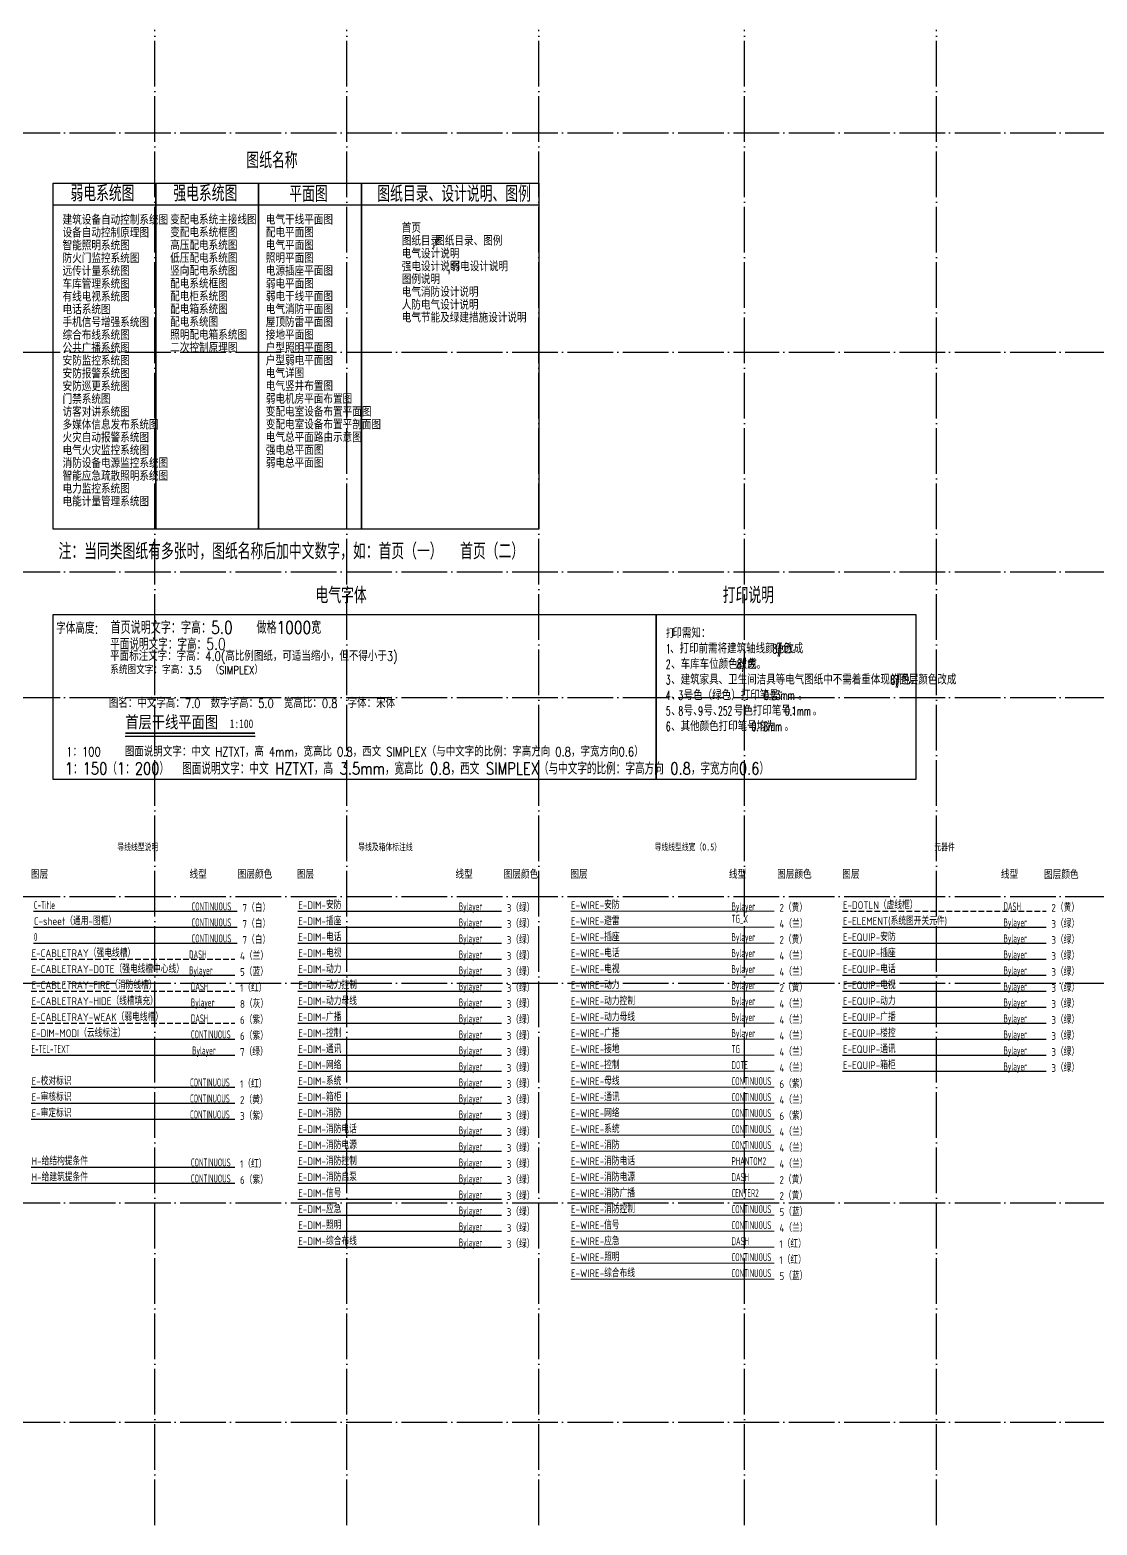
# Model space of a CAD drawing. Extents: x -2209072 to 495824, y -92434 to 572724.
# Drawn here: x -287159 to -240470, y -4500 to 60900 of the extents above; entities that cross this region are included whole.
import ezdxf

# ---------------------------------------------------------------- set-up
doc = ezdxf.new("R2010")
doc.units = 0
doc.header["$LTSCALE"] = 1000
doc.header["$MEASUREMENT"] = 0
for name, pattern in [('CENTER2', [1.125, 0.75, -0.125, 0.125, -0.125]), ('DASH', [0.35, 0.25, -0.1]), ('DOTE', [2.42, 2, -0.2, 0.02, -0.2]), ('PHANTOM2', [1.25, 0.625, -0.125, 0.125, -0.125, 0.125, -0.125]), ('X-104 6#7#平面$0$DOTE', [2.42, 2, -0.2, 0.02, -0.2])]:
    doc.linetypes.add(name, pattern=pattern)
doc.layers.get('0').update_dxf_attribs({"linetype": 'CONTINUOUS'})
for name, color, linetype in [('C-sheet(通用-图框)', 7, 'CONTINUOUS'), ('C-Title', 7, 'CONTINUOUS'), ('CABLETRAY', 4, 'DASH'), ('CABLETRAY_DOTE', 5, 'CONTINUOUS'), ('CABLETRAY_FIRE', 1, 'DASH'), ('CABLETRAY_HIDE', 9, 'CONTINUOUS'), ('CABLETRAY_WEAK', 6, 'DASH'), ('DIM-信号', 3, 'CONTINUOUS'), ('DIM-动力', 3, 'CONTINUOUS'), ('DIM-动力母线', 3, 'CONTINUOUS'), ('DIM-安防', 3, 'CONTINUOUS'), ('DIM-广播', 3, 'CONTINUOUS'), ('DIM-应急', 3, 'CONTINUOUS'), ('DIM-控制', 3, 'CONTINUOUS'), ('DIM-插座', 3, 'CONTINUOUS'), ('DIM-消防', 3, 'CONTINUOUS'), ('DIM-消防启泵', 3, 'CONTINUOUS'), ('DIM-消防控制', 3, 'CONTINUOUS'), ('DIM-消防电源', 3, 'CONTINUOUS'), ('DIM-消防电话', 3, 'CONTINUOUS'), ('DIM-照明', 3, 'CONTINUOUS'), ('DIM-电视', 3, 'CONTINUOUS'), ('DIM-电话', 3, 'CONTINUOUS'), ('DIM-箱柜', 3, 'CONTINUOUS'), ('DIM-系统', 3, 'CONTINUOUS'), ('DIM-综合布线', 3, 'CONTINUOUS'), ('DIM-网络', 3, 'CONTINUOUS'), ('DIM-通讯', 3, 'CONTINUOUS'), ('DOTLN', 2, 'DASH'), ('ELEMENT', 3, 'CONTINUOUS'), ('EQUIP-动力', 3, 'CONTINUOUS'), ('EQUIP-广播', 3, 'CONTINUOUS'), ('EQUIP-插座', 3, 'CONTINUOUS'), ('EQUIP-楼控', 3, 'CONTINUOUS'), ('EQUIP-照明', 3, 'CONTINUOUS'), ('EQUIP-电视', 3, 'CONTINUOUS'), ('EQUIP-电话', 3, 'CONTINUOUS'), ('EQUIP-箱柜', 3, 'CONTINUOUS'), ('EQUIP-通讯', 3, 'CONTINUOUS'), ('TEL_SYMB', 3, 'CONTINUOUS'), ('TEL_TEXT', 3, 'CONTINUOUS'), ('WIRE-信号', 4, 'CONTINUOUS'), ('WIRE-动力', 2, 'CONTINUOUS'), ('WIRE-动力控制', 4, 'CONTINUOUS'), ('WIRE-动力母线', 4, 'CONTINUOUS'), ('WIRE-安防', 2, 'CONTINUOUS'), ('WIRE-广播', 6, 'CONTINUOUS'), ('WIRE-应急', 2, 'DASH'), ('WIRE-接地', 4, 'CONTINUOUS'), ('WIRE-控制', 4, 'DOTE'), ('WIRE-插座', 2, 'CONTINUOUS'), ('WIRE-母线', 6, 'CONTINUOUS'), ('WIRE-消防', 4, 'CONTINUOUS'), ('WIRE-消防广播', 2, 'CENTER2'), ('WIRE-消防控制', 5, 'CONTINUOUS'), ('WIRE-消防电源', 2, 'DASH'), ('WIRE-消防电话', 4, 'PHANTOM2'), ('WIRE-照明', 1, 'CONTINUOUS'), ('WIRE-电视', 5, 'TG_TV'), ('WIRE-电话', 4, 'CONTINUOUS'), ('WIRE-系统', 4, 'CONTINUOUS'), ('WIRE-综合布线', 5, 'CONTINUOUS'), ('WIRE-网络', 6, 'CONTINUOUS'), ('WIRE-通讯', 4, 'CONTINUOUS'), ('WIRE-避雷', 4, 'CONTINUOUS'), ('X-104 6#7#平面$0$01-标注_轴线坐标', 132, 'CONTINUOUS'), ('X-104 6#7#平面$0$A_AXIS-轴线', 36, 'X-104 6#7#平面$0$DOTE')]:
    doc.layers.add(name, color=color, linetype=linetype)
for name, color, linetype, plot in [('DIM_MODI', 6, 'CONTINUOUS', False), ('E-审定标识', 6, 'CONTINUOUS', False), ('E-审核标识', 2, 'CONTINUOUS', False), ('E-校对标识', 1, 'CONTINUOUS', False), ('E-给建筑提条件', 6, 'CONTINUOUS', False), ('E-给结构提条件', 1, 'CONTINUOUS', False)]:
    doc.layers.add(name, color=color, linetype=linetype, plot=plot)
doc.styles.add('_TEL_DIM', font='SIMPLEX', dxfattribs={"width": 0.8, "height": 3.5, "bigfont": 'HZTXT'})
doc.styles.add('H-图名', font='', dxfattribs={"width": 0.8, "height": 9})
doc.styles.add('H-图名比例', font='', dxfattribs={"width": 0.8, "height": 7})
doc.styles.get("Standard").update_dxf_attribs({"font": 'gbenor.shx', "bigfont": 'gbcbig.shx'})
doc.styles.add('TG_LINETYPE', font='SIMPLEX', dxfattribs={"width": 0.8, "height": 3, "bigfont": 'HZTXT'})
doc.styles.add('TG_LINETYPE_THUND', font='SIMPLEX', dxfattribs={"width": 0.8, "height": 5.5, "bigfont": 'HZTXT'})
doc.styles.add('宋体', font='', dxfattribs={"width": 0.7})
doc.styles.get('H-图名').set_extended_font_data('SimSun')
doc.styles.get('H-图名比例').set_extended_font_data('SimSun')
doc.styles.get('宋体').set_extended_font_data('SimSun')
doc.linetypes.add('TG_TV', pattern='A,2,-0.76,["TV",TG_LINETYPE,S=0.1,R=0,X=-0.6,Y=-0.15],0', length=2.8)
doc.linetypes.add('TG_×', pattern='A,2,0,["×",TG_LINETYPE_THUND,S=0.1,R=0,X=-0.23,Y=-0.21],0', length=2)
doc.linetypes.add('TG_接地', pattern='A,0.75,0,["/",TG_LINETYPE,S=0.05,R=-8.594367,X=-0.1,Y=-0.045],0.65,-0.13,0.13,-0.13', length=2)

# ---------------------------------------------------------------- blocks, each defined once
blk = doc.blocks.new('X-104 6#7#平面$0$A$C1863634F')
at = {"layer": 'X-104 6#7#平面$0$A_AXIS-轴线'}
for points in [[(33600, -4500), (33600, 60900)], [(42000, -4500), (42000, 60900)], [(50400, -4500), (50400, 60900)], [(59400, -4500), (59400, 60900)], [(59400, -4500), (59400, 60900)], [(67800, -4500), (67800, 60900)], [(-4000, 56400), (117300, 56400)], [(-4000, 46800), (117300, 46800)], [(-4000, 37200), (117300, 37200)], [(-4000, 31700), (117300, 31700)], [(-4000, 23000), (117300, 23000)], [(-4000, 19200), (117300, 19200)], [(-4000, 9600), (117300, 9600)], [(-4000, 0), (117300, 0)]]:
    blk.add_lwpolyline(points, dxfattribs=at)
blk = doc.blocks.new('X-104 6#7#平面')
at = {"layer": 'X-104 6#7#平面$0$01-标注_轴线坐标'}
blk.add_blockref('X-104 6#7#平面$0$A$C1863634F', (-315300, 0), dxfattribs=at)

msp = doc.modelspace()

# ---------------------------------------------------------------- linework, layer by layer
msp.add_line((-286997, 20956), (-278090, 20956))
for points in [[(-286147, 54199), (-281650, 54199), (-281650, 39059), (-286147, 39059)], [(-281650, 54199), (-277152, 54199), (-277152, 39059), (-281650, 39059)], [(-277152, 54199), (-272655, 54199), (-272655, 39059), (-277152, 39059)], [(-272655, 54199), (-264888, 54199), (-264888, 39059), (-272655, 39059)], [(-286147, 35337), (-259767, 35337), (-259767, 28113), (-286147, 28113)], [(-259767, 35337), (-248398, 35337), (-248398, 28113), (-259767, 28113)]]:
    msp.add_lwpolyline(points, close=True)
for points in [[(-286147, 53255), (-281650, 53255)], [(-281650, 53255), (-277152, 53255)], [(-277152, 53255), (-264888, 53255)]]:
    msp.add_lwpolyline(points)
at = {"layer": 'C-sheet(通用-图框)'}
msp.add_line((-286997, 21656), (-278090, 21656), dxfattribs=at)
at = {"layer": 'C-Title'}
msp.add_line((-286997, 22356), (-278090, 22356), dxfattribs=at)
at = {"layer": 'CABLETRAY'}
msp.add_line((-287103, 20256), (-278196, 20256), dxfattribs=at)
at = {"layer": 'CABLETRAY_DOTE'}
msp.add_line((-287103, 19556), (-278196, 19556), dxfattribs=at)
at = {"layer": 'CABLETRAY_FIRE', "color": 1, "linetype": 'DASH'}
msp.add_line((-287103, 18856), (-278196, 18856), dxfattribs=at)
at = {"layer": 'CABLETRAY_HIDE', "color": 8}
msp.add_line((-287103, 18156), (-278196, 18156), dxfattribs=at)
at = {"layer": 'CABLETRAY_WEAK', "color": 6, "linetype": 'DASH'}
msp.add_line((-287103, 17456), (-278196, 17456), dxfattribs=at)
at = {"layer": 'DIM-信号'}
msp.add_line((-275437, 9756), (-266529, 9756), dxfattribs=at)
at = {"layer": 'DIM-动力'}
msp.add_line((-275437, 19556), (-266529, 19556), dxfattribs=at)
at = {"layer": 'DIM-动力母线'}
for p, q in [((-275437, 18856), (-266529, 18856)), ((-275437, 18156), (-266529, 18156))]:
    msp.add_line(p, q, dxfattribs=at)
at = {"layer": 'DIM-安防'}
msp.add_line((-275437, 22356), (-266529, 22356), dxfattribs=at)
at = {"layer": 'DIM-广播'}
msp.add_line((-275437, 17456), (-266529, 17456), dxfattribs=at)
at = {"layer": 'DIM-应急'}
msp.add_line((-275437, 9056), (-266529, 9056), dxfattribs=at)
at = {"layer": 'DIM-控制'}
msp.add_line((-275437, 16756), (-266529, 16756), dxfattribs=at)
at = {"layer": 'DIM-插座'}
msp.add_line((-275437, 21656), (-266529, 21656), dxfattribs=at)
at = {"layer": 'DIM-消防'}
msp.add_line((-275437, 13256), (-266529, 13256), dxfattribs=at)
at = {"layer": 'DIM-消防启泵'}
msp.add_line((-275437, 10456), (-266529, 10456), dxfattribs=at)
at = {"layer": 'DIM-消防控制'}
msp.add_line((-275437, 11156), (-266529, 11156), dxfattribs=at)
at = {"layer": 'DIM-消防电源'}
msp.add_line((-275437, 11856), (-266529, 11856), dxfattribs=at)
at = {"layer": 'DIM-消防电话'}
msp.add_line((-275437, 12556), (-266529, 12556), dxfattribs=at)
at = {"layer": 'DIM-照明'}
msp.add_line((-275437, 8356), (-266529, 8356), dxfattribs=at)
at = {"layer": 'DIM-电视'}
msp.add_line((-275437, 20256), (-266529, 20256), dxfattribs=at)
at = {"layer": 'DIM-电话'}
msp.add_line((-275437, 20956), (-266529, 20956), dxfattribs=at)
at = {"layer": 'DIM-箱柜'}
msp.add_line((-275437, 13956), (-266529, 13956), dxfattribs=at)
at = {"layer": 'DIM-系统'}
msp.add_line((-275437, 14656), (-266529, 14656), dxfattribs=at)
at = {"layer": 'DIM-综合布线'}
msp.add_line((-275437, 7656), (-266529, 7656), dxfattribs=at)
at = {"layer": 'DIM-网络'}
msp.add_line((-275437, 15356), (-266529, 15356), dxfattribs=at)
at = {"layer": 'DIM-通讯'}
msp.add_line((-275437, 16056), (-266529, 16056), dxfattribs=at)
at = {"layer": 'DIM_MODI'}
msp.add_line((-287103, 16756), (-278196, 16756), dxfattribs=at)
at = {"layer": 'DOTLN', "linetype": 'DASH'}
msp.add_line((-251607, 22356), (-242699, 22356), dxfattribs=at)
at = {"layer": 'E-审定标识'}
msp.add_line((-287103, 13256), (-278196, 13256), dxfattribs=at)
at = {"layer": 'E-审核标识'}
msp.add_line((-287103, 13956), (-278196, 13956), dxfattribs=at)
at = {"layer": 'E-校对标识'}
msp.add_line((-287103, 14656), (-278196, 14656), dxfattribs=at)
at = {"layer": 'E-给建筑提条件'}
msp.add_line((-287103, 10456), (-278196, 10456), dxfattribs=at)
at = {"layer": 'E-给结构提条件'}
msp.add_line((-287103, 11156), (-278196, 11156), dxfattribs=at)
at = {"layer": 'ELEMENT'}
msp.add_line((-251607, 21656), (-242699, 21656), dxfattribs=at)
at = {"layer": 'EQUIP-动力'}
msp.add_line((-251607, 18156), (-242699, 18156), dxfattribs=at)
at = {"layer": 'EQUIP-广播'}
msp.add_line((-251607, 17456), (-242699, 17456), dxfattribs=at)
at = {"layer": 'EQUIP-插座'}
msp.add_line((-251607, 20256), (-242699, 20256), dxfattribs=at)
at = {"layer": 'EQUIP-楼控'}
msp.add_line((-251607, 16756), (-242699, 16756), dxfattribs=at)
at = {"layer": 'EQUIP-照明'}
msp.add_line((-251607, 20956), (-242699, 20956), dxfattribs=at)
at = {"layer": 'EQUIP-电视'}
msp.add_line((-251607, 18856), (-242699, 18856), dxfattribs=at)
at = {"layer": 'EQUIP-电话'}
msp.add_line((-251607, 19556), (-242699, 19556), dxfattribs=at)
at = {"layer": 'EQUIP-箱柜'}
msp.add_line((-251607, 15356), (-242699, 15356), dxfattribs=at)
at = {"layer": 'EQUIP-通讯'}
msp.add_line((-251607, 16056), (-242699, 16056), dxfattribs=at)
at = {"layer": 'TEL_SYMB', "const_width": 70}
msp.add_lwpolyline([(-282986, 30143), (-277308, 30143)], dxfattribs=at)
at = {"layer": 'TEL_SYMB'}
msp.add_lwpolyline([(-282986, 30003), (-277308, 30003)], dxfattribs=at)
at = {"layer": 'TEL_TEXT'}
msp.add_line((-287103, 16056), (-278196, 16056), dxfattribs=at)
at = {"layer": 'WIRE-信号', "linetype": 'Continuous', "const_width": 50}
msp.add_lwpolyline([(-263505, 8356), (-254597, 8356)], dxfattribs=at)
at = {"layer": 'WIRE-动力', "linetype": 'Continuous', "const_width": 50}
msp.add_lwpolyline([(-263505, 18856), (-254597, 18856)], dxfattribs=at)
at = {"layer": 'WIRE-动力控制', "linetype": 'Continuous', "const_width": 50}
msp.add_lwpolyline([(-263505, 18156), (-254597, 18156)], dxfattribs=at)
at = {"layer": 'WIRE-动力母线', "linetype": 'Continuous', "const_width": 50}
msp.add_lwpolyline([(-263505, 17456), (-254597, 17456)], dxfattribs=at)
at = {"layer": 'WIRE-安防', "linetype": 'Continuous', "const_width": 50}
msp.add_lwpolyline([(-263505, 22356), (-254597, 22356)], dxfattribs=at)
at = {"layer": 'WIRE-广播', "linetype": 'Continuous', "const_width": 50}
msp.add_lwpolyline([(-263505, 16756), (-254597, 16756)], dxfattribs=at)
at = {"layer": 'WIRE-应急', "linetype": 'DASH', "const_width": 50}
msp.add_lwpolyline([(-263505, 7656), (-254597, 7656)], dxfattribs=at)
at = {"layer": 'WIRE-接地', "linetype": 'TG_接地', "const_width": 50}
msp.add_lwpolyline([(-263505, 16056), (-254597, 16056)], dxfattribs=at)
at = {"layer": 'WIRE-控制', "linetype": 'DOTE', "const_width": 50}
msp.add_lwpolyline([(-263505, 15356), (-254597, 15356)], dxfattribs=at)
at = {"layer": 'WIRE-插座', "linetype": 'ByBlock', "const_width": 50}
msp.add_lwpolyline([(-263505, 20956), (-254597, 20956)], dxfattribs=at)
at = {"layer": 'WIRE-母线', "const_width": 50}
msp.add_lwpolyline([(-263505, 14656), (-254597, 14656)], dxfattribs=at)
at = {"layer": 'WIRE-消防', "linetype": 'Continuous', "const_width": 50}
msp.add_lwpolyline([(-263505, 11856), (-254597, 11856)], dxfattribs=at)
at = {"layer": 'WIRE-消防广播', "linetype": 'CENTER2', "const_width": 50}
msp.add_lwpolyline([(-263505, 9756), (-254597, 9756)], dxfattribs=at)
at = {"layer": 'WIRE-消防控制', "linetype": 'Continuous', "const_width": 50}
msp.add_lwpolyline([(-263505, 9056), (-254597, 9056)], dxfattribs=at)
at = {"layer": 'WIRE-消防电源', "linetype": 'DASH', "const_width": 50}
msp.add_lwpolyline([(-263505, 10456), (-254597, 10456)], dxfattribs=at)
at = {"layer": 'WIRE-消防电话', "linetype": 'PHANTOM2', "const_width": 50}
msp.add_lwpolyline([(-263505, 11156), (-254597, 11156)], dxfattribs=at)
at = {"layer": 'WIRE-照明', "linetype": 'Continuous', "const_width": 50}
msp.add_lwpolyline([(-263505, 6956), (-254597, 6956)], dxfattribs=at)
at = {"layer": 'WIRE-电视', "linetype": 'Continuous', "const_width": 50}
msp.add_lwpolyline([(-263505, 19556), (-254597, 19556)], dxfattribs=at)
at = {"layer": 'WIRE-电话', "linetype": 'Continuous', "const_width": 50}
msp.add_lwpolyline([(-263505, 20256), (-254597, 20256)], dxfattribs=at)
at = {"layer": 'WIRE-系统', "const_width": 50}
msp.add_lwpolyline([(-263505, 12556), (-254597, 12556)], dxfattribs=at)
at = {"layer": 'WIRE-综合布线', "linetype": 'Continuous', "const_width": 50}
msp.add_lwpolyline([(-263505, 6256), (-254597, 6256)], dxfattribs=at)
at = {"layer": 'WIRE-网络', "linetype": 'Continuous', "const_width": 50}
msp.add_lwpolyline([(-263505, 13256), (-254597, 13256)], dxfattribs=at)
at = {"layer": 'WIRE-通讯', "linetype": 'Continuous', "const_width": 50}
msp.add_lwpolyline([(-263505, 13956), (-254597, 13956)], dxfattribs=at)
at = {"layer": 'WIRE-避雷', "linetype": 'TG_×', "const_width": 50}
msp.add_lwpolyline([(-263505, 21656), (-254597, 21656)], dxfattribs=at)

# ---------------------------------------------------------------- block references
msp.add_blockref('X-104 6#7#平面', (0, 0))

# ---------------------------------------------------------------- texts
at = {"width": 0.6}
for s, p in [('0', (-286984, 21048)), ('CONTINUOUS', (-280086, 20987))]:
    msp.add_text(s, height=350, dxfattribs=at).set_placement(p)
msp.add_text('7（白）', height=337.6).set_placement((-277861, 20924))
at = {"layer": 'C-sheet(通用-图框)'}
for s, height, p in [('C-sheet（通用-图框）', 337.59, (-286984, 21748)), ('7（白）', 337.6, (-277861, 21624))]:
    msp.add_text(s, height=height, dxfattribs=at).set_placement(p)
at = {"layer": 'C-sheet(通用-图框)', "width": 0.6}
msp.add_text('CONTINUOUS', height=350, dxfattribs=at).set_placement((-280086, 21687))
at = {"layer": 'C-Title', "width": 0.6}
for s, p in [('C-Title', (-286984, 22448)), ('CONTINUOUS', (-280086, 22387))]:
    msp.add_text(s, height=350, dxfattribs=at).set_placement(p)
at = {"layer": 'C-Title'}
msp.add_text('7（白）', height=337.6, dxfattribs=at).set_placement((-277861, 22324))
at = {"layer": 'CABLETRAY'}
for s, height, p in [('E-CABLETRAY（强电线槽）', 337.59, (-287090, 20348)), ('4（兰）', 337.6, (-277967, 20224))]:
    msp.add_text(s, height=height, dxfattribs=at).set_placement(p)
at = {"layer": 'CABLETRAY', "width": 0.6}
msp.add_text('DASH', height=350, dxfattribs=at).set_placement((-280192, 20287))
at = {"layer": 'CABLETRAY_DOTE'}
for s, height, p in [('E-CABLETRAY-DOTE（强电线槽中心线）', 337.59, (-287090, 19648)), ('5（蓝）', 337.6, (-277967, 19524))]:
    msp.add_text(s, height=height, dxfattribs=at).set_placement(p)
at = {"layer": 'CABLETRAY_DOTE', "width": 0.6}
msp.add_text('Bylayer', height=350, dxfattribs=at).set_placement((-280192, 19587))
at = {"layer": 'CABLETRAY_FIRE', "color": 1}
for s, height, p in [('E-CABLETRAY-FIRE（消防线槽）', 337.59, (-287090, 18948)), ('1（红）', 337.6, (-277967, 18824))]:
    msp.add_text(s, height=height, dxfattribs=at).set_placement(p)
at = {"layer": 'CABLETRAY_FIRE', "color": 1, "width": 0.6}
msp.add_text('DASH', height=350, dxfattribs=at).set_placement((-280115, 18887))
at = {"layer": 'CABLETRAY_HIDE', "color": 8}
for s, height, p in [('E-CABLETRAY-HIDE（线槽填充）', 337.59, (-287090, 18248)), ('8（灰）', 337.6, (-277967, 18124))]:
    msp.add_text(s, height=height, dxfattribs=at).set_placement(p)
at = {"layer": 'CABLETRAY_HIDE', "color": 8, "width": 0.6}
msp.add_text('Bylayer', height=350, dxfattribs=at).set_placement((-280115, 18187))
at = {"layer": 'CABLETRAY_WEAK', "color": 6}
for s, height, p in [('E-CABLETRAY-WEAK（弱电线槽）', 337.59, (-287090, 17548)), ('6（紫）', 337.6, (-277967, 17424))]:
    msp.add_text(s, height=height, dxfattribs=at).set_placement(p)
at = {"layer": 'CABLETRAY_WEAK', "color": 6, "width": 0.6}
msp.add_text('DASH', height=350, dxfattribs=at).set_placement((-280115, 17487))
at = {"layer": 'DIM-信号'}
for s, p in [('E-DIM-信号', (-275424, 9848)), ('3（绿）', (-266300, 9724)), ('E-DIM-应急', (-275424, 9148))]:
    msp.add_text(s, height=337.6, dxfattribs=at).set_placement(p)
at = {"layer": 'DIM-信号', "width": 0.6}
msp.add_text('Bylayer', height=350, dxfattribs=at).set_placement((-268394, 9787))
at = {"layer": 'DIM-动力'}
for s, p in [('E-DIM-动力', (-275424, 19648)), ('3（绿）', (-266300, 19524))]:
    msp.add_text(s, height=337.6, dxfattribs=at).set_placement(p)
at = {"layer": 'DIM-动力', "width": 0.6}
msp.add_text('Bylayer', height=350, dxfattribs=at).set_placement((-268394, 19587))
at = {"layer": 'DIM-动力母线'}
for s, p in [('E-DIM-动力控制', (-275424, 18948)), ('3（绿）', (-266300, 18824)), ('E-DIM-动力母线', (-275424, 18248)), ('3（绿）', (-266300, 18124))]:
    msp.add_text(s, height=337.6, dxfattribs=at).set_placement(p)
at = {"layer": 'DIM-动力母线', "width": 0.6}
for p in [(-268394, 18887), (-268394, 18187)]:
    msp.add_text('Bylayer', height=350, dxfattribs=at).set_placement(p)
at = {"layer": 'DIM-安防'}
for s, p in [('E-DIM-安防', (-275424, 22448)), ('3（绿）', (-266300, 22324))]:
    msp.add_text(s, height=337.6, dxfattribs=at).set_placement(p)
at = {"layer": 'DIM-安防', "width": 0.6}
msp.add_text('Bylayer', height=350, dxfattribs=at).set_placement((-268394, 22387))
at = {"layer": 'DIM-广播'}
for s, p in [('E-DIM-广播', (-275424, 17548)), ('3（绿）', (-266300, 17424))]:
    msp.add_text(s, height=337.6, dxfattribs=at).set_placement(p)
at = {"layer": 'DIM-广播', "width": 0.6}
msp.add_text('Bylayer', height=350, dxfattribs=at).set_placement((-268394, 17487))
at = {"layer": 'DIM-应急', "width": 0.6}
msp.add_text('Bylayer', height=350, dxfattribs=at).set_placement((-268394, 9087))
at = {"layer": 'DIM-应急'}
msp.add_text('3（绿）', height=337.6, dxfattribs=at).set_placement((-266300, 9024))
at = {"layer": 'DIM-控制'}
for s, p in [('E-DIM-控制', (-275424, 16848)), ('3（绿）', (-266300, 16724))]:
    msp.add_text(s, height=337.6, dxfattribs=at).set_placement(p)
at = {"layer": 'DIM-控制', "width": 0.6}
msp.add_text('Bylayer', height=350, dxfattribs=at).set_placement((-268394, 16787))
at = {"layer": 'DIM-插座'}
for s, p in [('E-DIM-插座', (-275424, 21748)), ('3（绿）', (-266300, 21624))]:
    msp.add_text(s, height=337.6, dxfattribs=at).set_placement(p)
at = {"layer": 'DIM-插座', "width": 0.6}
msp.add_text('Bylayer', height=350, dxfattribs=at).set_placement((-268394, 21687))
at = {"layer": 'DIM-消防'}
for s, p in [('E-DIM-消防', (-275424, 13348)), ('3（绿）', (-266300, 13224))]:
    msp.add_text(s, height=337.6, dxfattribs=at).set_placement(p)
at = {"layer": 'DIM-消防', "width": 0.6}
msp.add_text('Bylayer', height=350, dxfattribs=at).set_placement((-268394, 13287))
at = {"layer": 'DIM-消防启泵'}
for s, p in [('E-DIM-消防启泵', (-275424, 10548)), ('3（绿）', (-266300, 10424))]:
    msp.add_text(s, height=337.6, dxfattribs=at).set_placement(p)
at = {"layer": 'DIM-消防启泵', "width": 0.6}
msp.add_text('Bylayer', height=350, dxfattribs=at).set_placement((-268394, 10487))
at = {"layer": 'DIM-消防控制'}
for s, p in [('E-DIM-消防控制', (-275424, 11248)), ('3（绿）', (-266300, 11124))]:
    msp.add_text(s, height=337.6, dxfattribs=at).set_placement(p)
at = {"layer": 'DIM-消防控制', "width": 0.6}
msp.add_text('Bylayer', height=350, dxfattribs=at).set_placement((-268394, 11187))
at = {"layer": 'DIM-消防电源'}
for s, p in [('E-DIM-消防电源', (-275424, 11948)), ('3（绿）', (-266300, 11824))]:
    msp.add_text(s, height=337.6, dxfattribs=at).set_placement(p)
at = {"layer": 'DIM-消防电源', "width": 0.6}
msp.add_text('Bylayer', height=350, dxfattribs=at).set_placement((-268394, 11887))
at = {"layer": 'DIM-消防电话'}
for s, p in [('E-DIM-消防电话', (-275424, 12648)), ('3（绿）', (-266300, 12524))]:
    msp.add_text(s, height=337.6, dxfattribs=at).set_placement(p)
at = {"layer": 'DIM-消防电话', "width": 0.6}
msp.add_text('Bylayer', height=350, dxfattribs=at).set_placement((-268394, 12587))
at = {"layer": 'DIM-照明'}
for s, p in [('E-DIM-照明', (-275424, 8448)), ('3（绿）', (-266300, 8324))]:
    msp.add_text(s, height=337.6, dxfattribs=at).set_placement(p)
at = {"layer": 'DIM-照明', "width": 0.6}
msp.add_text('Bylayer', height=350, dxfattribs=at).set_placement((-268394, 8387))
at = {"layer": 'DIM-电视'}
for s, p in [('E-DIM-电视', (-275424, 20348)), ('3（绿）', (-266300, 20224))]:
    msp.add_text(s, height=337.6, dxfattribs=at).set_placement(p)
at = {"layer": 'DIM-电视', "width": 0.6}
msp.add_text('Bylayer', height=350, dxfattribs=at).set_placement((-268394, 20287))
at = {"layer": 'DIM-电话'}
for s, p in [('E-DIM-电话', (-275424, 21048)), ('3（绿）', (-266300, 20924))]:
    msp.add_text(s, height=337.6, dxfattribs=at).set_placement(p)
at = {"layer": 'DIM-电话', "width": 0.6}
msp.add_text('Bylayer', height=350, dxfattribs=at).set_placement((-268394, 20987))
at = {"layer": 'DIM-箱柜'}
for s, p in [('E-DIM-箱柜', (-275424, 14048)), ('3（绿）', (-266300, 13924))]:
    msp.add_text(s, height=337.6, dxfattribs=at).set_placement(p)
at = {"layer": 'DIM-箱柜', "width": 0.6}
msp.add_text('Bylayer', height=350, dxfattribs=at).set_placement((-268394, 13987))
at = {"layer": 'DIM-系统'}
for s, p in [('E-DIM-系统', (-275424, 14748)), ('3（绿）', (-266300, 14624))]:
    msp.add_text(s, height=337.6, dxfattribs=at).set_placement(p)
at = {"layer": 'DIM-系统', "width": 0.6}
msp.add_text('Bylayer', height=350, dxfattribs=at).set_placement((-268394, 14687))
at = {"layer": 'DIM-综合布线'}
for s, p in [('E-DIM-综合布线', (-275424, 7748)), ('3（绿）', (-266300, 7624))]:
    msp.add_text(s, height=337.6, dxfattribs=at).set_placement(p)
at = {"layer": 'DIM-综合布线', "width": 0.6}
msp.add_text('Bylayer', height=350, dxfattribs=at).set_placement((-268394, 7687))
at = {"layer": 'DIM-网络'}
for s, p in [('E-DIM-网络', (-275424, 15448)), ('3（绿）', (-266300, 15324))]:
    msp.add_text(s, height=337.6, dxfattribs=at).set_placement(p)
at = {"layer": 'DIM-网络', "width": 0.6}
msp.add_text('Bylayer', height=350, dxfattribs=at).set_placement((-268394, 15387))
at = {"layer": 'DIM-通讯'}
for s, p in [('E-DIM-通讯', (-275424, 16148)), ('3（绿）', (-266300, 16024))]:
    msp.add_text(s, height=337.6, dxfattribs=at).set_placement(p)
at = {"layer": 'DIM-通讯', "width": 0.6}
msp.add_text('Bylayer', height=350, dxfattribs=at).set_placement((-268394, 16087))
at = {"layer": 'DIM_MODI'}
for s, height, p in [('E-DIM-MODI（云线标注）', 337.59, (-287090, 16848)), ('6（紫）', 337.6, (-277967, 16724))]:
    msp.add_text(s, height=height, dxfattribs=at).set_placement(p)
at = {"layer": 'DIM_MODI', "width": 0.6}
msp.add_text('CONTINUOUS', height=350, dxfattribs=at).set_placement((-280115, 16787))
at = {"layer": 'DOTLN', "linetype": 'DASH'}
for s, height, p in [('E-DOTLN（虚线框）', 337.59, (-251594, 22448)), ('2（黄）', 337.6, (-242470, 22331))]:
    msp.add_text(s, height=height, dxfattribs=at).set_placement(p)
at = {"layer": 'DOTLN', "linetype": 'DASH', "width": 0.6}
msp.add_text('DASH', height=350, dxfattribs=at).set_placement((-244564, 22387))
at = {"layer": 'E-审定标识'}
for s, p in [('E-审定标识', (-287090, 13348)), ('3（紫）', (-277967, 13224))]:
    msp.add_text(s, height=337.6, dxfattribs=at).set_placement(p)
at = {"layer": 'E-审定标识', "width": 0.6}
msp.add_text('CONTINUOUS', height=350, dxfattribs=at).set_placement((-280155, 13287))
at = {"layer": 'E-审核标识'}
for s, p in [('E-审核标识', (-287090, 14048)), ('2（黄）', (-277967, 13924))]:
    msp.add_text(s, height=337.6, dxfattribs=at).set_placement(p)
at = {"layer": 'E-审核标识', "width": 0.6}
msp.add_text('CONTINUOUS', height=350, dxfattribs=at).set_placement((-280155, 13987))
at = {"layer": 'E-校对标识'}
for s, p in [('E-校对标识', (-287090, 14748)), ('1（红）', (-277967, 14624))]:
    msp.add_text(s, height=337.6, dxfattribs=at).set_placement(p)
at = {"layer": 'E-校对标识', "width": 0.6}
msp.add_text('CONTINUOUS', height=350, dxfattribs=at).set_placement((-280155, 14687))
at = {"layer": 'E-给建筑提条件'}
for s, p in [('H-给建筑提条件', (-287090, 10548)), ('6（紫）', (-277967, 10424))]:
    msp.add_text(s, height=337.6, dxfattribs=at).set_placement(p)
at = {"layer": 'E-给建筑提条件', "width": 0.6}
msp.add_text('CONTINUOUS', height=350, dxfattribs=at).set_placement((-280115, 10487))
at = {"layer": 'E-给结构提条件'}
for s, p in [('H-给结构提条件', (-287090, 11248)), ('1（红）', (-277967, 11124))]:
    msp.add_text(s, height=337.6, dxfattribs=at).set_placement(p)
at = {"layer": 'E-给结构提条件', "width": 0.6}
msp.add_text('CONTINUOUS', height=350, dxfattribs=at).set_placement((-280115, 11187))
at = {"layer": 'ELEMENT'}
for s, height, p in [('E-ELEMENT(系统图开关元件)', 337.59, (-251594, 21748)), ('3（绿）', 337.6, (-242470, 21624))]:
    msp.add_text(s, height=height, dxfattribs=at).set_placement(p)
at = {"layer": 'ELEMENT', "width": 0.6}
msp.add_text('Bylayer', height=350, dxfattribs=at).set_placement((-244564, 21687))
at = {"layer": 'EQUIP-动力'}
for s, p in [('E-EQUIP-动力', (-251594, 18248)), ('3（绿）', (-242470, 18124))]:
    msp.add_text(s, height=337.6, dxfattribs=at).set_placement(p)
at = {"layer": 'EQUIP-动力', "width": 0.6}
msp.add_text('Bylayer', height=350, dxfattribs=at).set_placement((-244564, 18187))
at = {"layer": 'EQUIP-广播'}
for s, p in [('E-EQUIP-广播', (-251594, 17548)), ('3（绿）', (-242470, 17424))]:
    msp.add_text(s, height=337.6, dxfattribs=at).set_placement(p)
at = {"layer": 'EQUIP-广播', "width": 0.6}
msp.add_text('Bylayer', height=350, dxfattribs=at).set_placement((-244564, 17487))
at = {"layer": 'EQUIP-插座'}
for s, p in [('E-EQUIP-插座', (-251594, 20348)), ('3（绿）', (-242470, 20224))]:
    msp.add_text(s, height=337.6, dxfattribs=at).set_placement(p)
at = {"layer": 'EQUIP-插座', "width": 0.6}
msp.add_text('Bylayer', height=350, dxfattribs=at).set_placement((-244564, 20287))
at = {"layer": 'EQUIP-楼控'}
for s, p in [('E-EQUIP-楼控', (-251594, 16848)), ('3（绿）', (-242470, 16724))]:
    msp.add_text(s, height=337.6, dxfattribs=at).set_placement(p)
at = {"layer": 'EQUIP-楼控', "width": 0.6}
msp.add_text('Bylayer', height=350, dxfattribs=at).set_placement((-244564, 16787))
at = {"layer": 'EQUIP-照明'}
for s, p in [('E-EQUIP-安防', (-251594, 21048)), ('3（绿）', (-242470, 20924))]:
    msp.add_text(s, height=337.6, dxfattribs=at).set_placement(p)
at = {"layer": 'EQUIP-照明', "width": 0.6}
msp.add_text('Bylayer', height=350, dxfattribs=at).set_placement((-244564, 20987))
at = {"layer": 'EQUIP-电视'}
for s, p in [('E-EQUIP-电视', (-251594, 18948)), ('3（绿）', (-242470, 18824))]:
    msp.add_text(s, height=337.6, dxfattribs=at).set_placement(p)
at = {"layer": 'EQUIP-电视', "width": 0.6}
msp.add_text('Bylayer', height=350, dxfattribs=at).set_placement((-244564, 18887))
at = {"layer": 'EQUIP-电话'}
for s, p in [('E-EQUIP-电话', (-251594, 19648)), ('3（绿）', (-242470, 19524))]:
    msp.add_text(s, height=337.6, dxfattribs=at).set_placement(p)
at = {"layer": 'EQUIP-电话', "width": 0.6}
msp.add_text('Bylayer', height=350, dxfattribs=at).set_placement((-244564, 19587))
at = {"layer": 'EQUIP-箱柜'}
for s, p in [('E-EQUIP-箱柜', (-251594, 15448)), ('3（绿）', (-242470, 15324))]:
    msp.add_text(s, height=337.6, dxfattribs=at).set_placement(p)
at = {"layer": 'EQUIP-箱柜', "width": 0.6}
msp.add_text('Bylayer', height=350, dxfattribs=at).set_placement((-244564, 15387))
at = {"layer": 'EQUIP-通讯'}
for s, p in [('E-EQUIP-通讯', (-251594, 16148)), ('3（绿）', (-242470, 16024))]:
    msp.add_text(s, height=337.6, dxfattribs=at).set_placement(p)
at = {"layer": 'EQUIP-通讯', "width": 0.6}
msp.add_text('Bylayer', height=350, dxfattribs=at).set_placement((-244564, 16087))
at = {"layer": 'TEL_SYMB', "color": 7, "width": 0.8}
for s, height, style, p in [('首层干线平面图', 531.6, 'H-图名', (-282986, 30362)), ('1:100', 379.7, 'H-图名比例', (-278417, 30362))]:
    msp.add_text(s, height=height, dxfattribs=dict(at, style=style)).set_placement(p)
at = {"layer": 'TEL_TEXT'}
for s, height, style, width, p in [('图纸名称', 700, '_TEL_DIM', 0.8, (-277687, 54844)), ('弱电系统图', 700, '_TEL_DIM', 0.8, (-285383, 53398)), ('强电系统图', 700, '_TEL_DIM', 0.8, (-280885, 53398)), ('平面图', 700, '_TEL_DIM', 0.8, (-275811, 53375)), ('图纸目录、设计说明、图例', 700, '_TEL_DIM', 0.8, (-271961, 53377)), ('建筑设备自动控制系统图', 420, '_TEL_DIM', 0.8, (-285729, 52380)), ('变配电系统主接线图', 420, '_TEL_DIM', 0.8, (-281020, 52391)), ('电气干线平面图', 420, '_TEL_DIM', 0.8, (-276838, 52389)), ('首页', 420, '_TEL_DIM', 0.8, (-270891, 52025)), ('智能照明系统图', 420, '_TEL_DIM', 0.8, (-285729, 51260)), ('设备自动控制原理图', 420, '_TEL_DIM', 0.8, (-285729, 51820)), ('变配电系统框图', 420, '_TEL_DIM', 0.8, (-281020, 51831)), ('高压配电系统图', 420, '_TEL_DIM', 0.8, (-281020, 51271)), ('配电平面图', 420, '_TEL_DIM', 0.8, (-276838, 51829)), ('电气平面图', 420, '_TEL_DIM', 0.8, (-276838, 51269)), ('图纸目录', 420, '_TEL_DIM', 0.8, (-270891, 51465)), ('图纸目录、图例', 420, '_TEL_DIM', 0.8, (-269427, 51465)), ('防火门监控系统图', 420, '_TEL_DIM', 0.8, (-285729, 50700)), ('低压配电系统图', 420, '_TEL_DIM', 0.8, (-281020, 50711)), ('照明平面图', 420, '_TEL_DIM', 0.8, (-276838, 50709)), ('电气设计说明', 420, '_TEL_DIM', 0.8, (-270891, 50905)), (',', 420, '_TEL_DIM', 0.6, (-269547, 51465)), ('远传计量系统图', 420, '_TEL_DIM', 0.8, (-285729, 50140)), ('竖向配电系统图', 420, '_TEL_DIM', 0.8, (-281020, 50151)), ('电源插座平面图', 420, '_TEL_DIM', 0.8, (-276838, 50149)), ('强电设计说明', 420, '_TEL_DIM', 0.8, (-270891, 50345)), (',', 420, '_TEL_DIM', 0.6, (-268875, 50345)), ('弱电设计说明', 420, '_TEL_DIM', 0.8, (-268755, 50345)), ('车库管理系统图', 420, '_TEL_DIM', 0.8, (-285729, 49580)), ('配电系统框图', 420, '_TEL_DIM', 0.8, (-281020, 49591)), ('弱电平面图', 420, '_TEL_DIM', 0.8, (-276838, 49589)), ('图例说明', 420, '_TEL_DIM', 0.8, (-270891, 49785)), ('有线电视系统图', 420, '_TEL_DIM', 0.8, (-285729, 49020)), ('配电柜系统图', 420, '_TEL_DIM', 0.8, (-281020, 49031)), ('弱电干线平面图', 420, '_TEL_DIM', 0.8, (-276838, 49029)), ('人防电气设计说明', 420, '_TEL_DIM', 0.8, (-270891, 48665)), ('电气消防设计说明', 420, '_TEL_DIM', 0.8, (-270891, 49225)), ('电话系统图', 420, '_TEL_DIM', 0.8, (-285729, 48460)), ('配电箱系统图', 420, '_TEL_DIM', 0.8, (-281020, 48471)), ('电气消防平面图', 420, '_TEL_DIM', 0.8, (-276838, 48469)), ('电气节能及绿建措施设计说明', 420, '_TEL_DIM', 0.8, (-270891, 48105)), ('综合布线系统图', 420, '_TEL_DIM', 0.8, (-285729, 47340)), ('手机信号增强系统图', 420, '_TEL_DIM', 0.8, (-285729, 47900)), ('照明配电箱系统图', 420, '_TEL_DIM', 0.8, (-281020, 47351)), ('配电系统图', 420, '_TEL_DIM', 0.8, (-281020, 47911)), ('接地平面图', 420, '_TEL_DIM', 0.8, (-276838, 47349)), ('屋顶防雷平面图', 420, '_TEL_DIM', 0.8, (-276838, 47909)), ('公共广播系统图', 420, '_TEL_DIM', 0.8, (-285729, 46780)), ('二次控制原理图', 420, '_TEL_DIM', 0.8, (-281020, 46791)), ('户型照明平面图', 420, '_TEL_DIM', 0.8, (-276838, 46789)), ('安防监控系统图', 420, '_TEL_DIM', 0.8, (-285729, 46220)), ('户型弱电平面图', 420, '_TEL_DIM', 0.8, (-276838, 46229)), ('安防报警系统图', 420, '_TEL_DIM', 0.8, (-285729, 45660)), ('电气详图', 420, '_TEL_DIM', 0.8, (-276838, 45669)), ('安防巡更系统图', 420, '_TEL_DIM', 0.8, (-285729, 45100)), ('电气竖井布置图', 420, '_TEL_DIM', 0.8, (-276838, 45109)), ('门禁系统图', 420, '_TEL_DIM', 0.8, (-285729, 44540)), ('弱电机房平面布置图', 420, '_TEL_DIM', 0.8, (-276838, 44549)), ('访客对讲系统图', 420, '_TEL_DIM', 0.8, (-285729, 43980)), ('多媒体信息发布系统图', 420, '_TEL_DIM', 0.8, (-285729, 43420)), ('变配电室设备布置平面图', 420, '_TEL_DIM', 0.8, (-276838, 43989)), ('变配电室设备布置平剖面图', 420, '_TEL_DIM', 0.8, (-276838, 43429)), ('火灾自动报警系统图', 420, '_TEL_DIM', 0.8, (-285729, 42860)), ('电气总平面路由示意图', 420, '_TEL_DIM', 0.8, (-276838, 42869)), ('电气火灾监控系统图', 420, '_TEL_DIM', 0.8, (-285729, 42300)), ('强电总平面图', 420, '_TEL_DIM', 0.8, (-276838, 42309)), ('消防设备电源监控系统图', 420, '_TEL_DIM', 0.8, (-285729, 41740)), ('弱电总平面图', 420, '_TEL_DIM', 0.8, (-276838, 41749)), ('智能应急疏散照明系统图', 420, '_TEL_DIM', 0.8, (-285729, 41180)), ('电力监控系统图', 420, '_TEL_DIM', 0.8, (-285729, 40620)), ('电能计量管理系统图', 420, '_TEL_DIM', 0.8, (-285729, 40060)), ('注：当同类图纸有多张时，图纸名称后加中文数字，如：首页（一）  首页（二）', 700, '_TEL_DIM', 0.8, (-285906, 37743)), ('电气字体', 700, '_TEL_DIM', 0.8, (-274663, 35820)), ('打印说明', 700, '_TEL_DIM', 0.8, (-256847, 35820)), ('字体高度:', 500, '_TEL_DIM', 0.8, (-286012, 34489)), ('首页说明文字：字高：5.0\u3000  做格1000宽', 550, '_TEL_DIM', 0.8, (-283631, 34485)), ('打', 360, '_TEL_DIM', 0.8, (-259335, 34311)), ('印需知：', 400, '_TEL_DIM', 0.8, (-259047, 34311)), ('平面说明文字：字高：5.0\u3000', 500, '_TEL_DIM', 0.8, (-283646, 33788)), ('1', 400, '_TEL_DIM', 0.6, (-259335, 33631)), ('、打印前需将建筑轴线颜色改成', 400, '_TEL_DIM', 0.8, (-259152, 33631)), ('8#', 400, '_TEL_DIM', 0.6, (-254672, 33631)), ('色。', 400, '_TEL_DIM', 0.8, (-254226, 33631)), ('平面标注文字：字高：4.0(高比例图纸，可适当缩小，但不得小于3)', 400, '_TEL_DIM', 0.8, (-283649, 33305)), ('、车库车位颜色改成', 400, '_TEL_DIM', 0.8, (-259106, 32951)), ('8#', 400, '_TEL_DIM', 0.6, (-256226, 32951)), ('色。', 400, '_TEL_DIM', 0.8, (-255781, 32951)), ('系统图文字：字高：3.5\u3000（SIMPLEX） ', 350, '_TEL_DIM', 0.8, (-283644, 32726)), ('2', 400, '_TEL_DIM', 0.6, (-259335, 32951)), ('、建筑家具、卫生间洁具等电气图纸中不需着重体现的图层颜色改成', 400, '_TEL_DIM', 0.8, (-259106, 32271)), ('8#', 400, '_TEL_DIM', 0.6, (-249506, 32271)), ('色。', 400, '_TEL_DIM', 0.8, (-249061, 32271)), ('3', 400, '_TEL_DIM', 0.6, (-259335, 32271)), ('图名：中文字高：7.0  数字字高：5.0  宽高比：0.8  字体：宋体 ', 400, '_TEL_DIM', 0.8, (-283707, 31245)), ('4', 400, '_TEL_DIM', 0.6, (-259335, 31591)), ('、', 400, '_TEL_DIM', 0.8, (-259106, 31591)), ('3', 400, '_TEL_DIM', 0.6, (-258786, 31591)), ('号色（绿色）打印笔号：', 400, '_TEL_DIM', 0.8, (-258558, 31591)), ('0.23mm', 400, '_TEL_DIM', 0.6, (-255038, 31591)), ('。', 400, '_TEL_DIM', 0.8, (-253552, 31591)), ('5', 400, '_TEL_DIM', 0.6, (-259335, 30911)), ('、', 400, '_TEL_DIM', 0.8, (-259106, 30911)), ('8', 400, '_TEL_DIM', 0.6, (-258786, 30911)), ('号、', 400, '_TEL_DIM', 0.8, (-258558, 30911)), ('9', 400, '_TEL_DIM', 0.6, (-257918, 30911)), ('号、', 400, '_TEL_DIM', 0.8, (-257689, 30911)), ('252', 400, '_TEL_DIM', 0.6, (-257049, 30911)), ('号色打印笔号：', 400, '_TEL_DIM', 0.8, (-256363, 30911)), ('0.1mm', 400, '_TEL_DIM', 0.6, (-254123, 30911)), ('。', 400, '_TEL_DIM', 0.8, (-252912, 30911)), ('6', 400, '_TEL_DIM', 0.6, (-259335, 30231)), ('、其他颜色打印笔号均为', 400, '_TEL_DIM', 0.8, (-259106, 30231)), ('0.18mm', 400, '_TEL_DIM', 0.6, (-255586, 30231)), ('。', 400, '_TEL_DIM', 0.8, (-254146, 30231)), ('1：100    图面说明文字：中文 HZTXT，高 4mm，宽高比 0.8，西文 SIMPLEX（与中文字的比例：字高方向 0.8，字宽方向0.6）', 400, '_TEL_DIM', 0.8, (-285570, 29124)), ('1：150（1：200）  图面说明文字：中文 HZTXT，高 3.5mm，宽高比 0.8，西文 SIMPLEX（与中文字的比例：字高方向 0.8，字宽方向0.6）', 525, '_TEL_DIM', 0.8, (-285631, 28331)), ('导线线型说明', 303.8, '宋体', 0.7, (-283333, 25010)), ('导线及箱体标注线', 303.8, '宋体', 0.7, (-272794, 25010)), ('导线线型线宽（0.5）', 303.8, '宋体', 0.7, (-259828, 25010)), ('元器件', 303.8, '宋体', 0.7, (-247588, 25010)), ('图层', 350, '_TEL_DIM', 0.8, (-287116, 23775)), ('线型', 350, '_TEL_DIM', 0.8, (-280175, 23775)), ('图层颜色', 350, '_TEL_DIM', 0.8, (-278067, 23775)), ('图层', 350, '_TEL_DIM', 0.8, (-275481, 23775)), ('线型', 350, '_TEL_DIM', 0.8, (-268540, 23775)), ('图层颜色', 350, '_TEL_DIM', 0.8, (-266432, 23775)), ('图层', 350, '_TEL_DIM', 0.8, (-263518, 23775)), ('线型', 350, '_TEL_DIM', 0.8, (-256577, 23775)), ('图层颜色', 350, '_TEL_DIM', 0.8, (-254469, 23775)), ('图层', 350, '_TEL_DIM', 0.8, (-251620, 23775)), ('线型', 350, '_TEL_DIM', 0.8, (-244679, 23775)), ('图层颜色', 350, '_TEL_DIM', 0.8, (-242792, 23766))]:
    msp.add_text(s, height=height, dxfattribs=dict(at, style=style, width=width)).set_placement(p)
at = {"layer": 'TEL_TEXT', "width": 0.6}
for s, p in [('E-TEL-TEXT', (-287090, 16148)), ('Bylayer', (-280060, 16087))]:
    msp.add_text(s, height=350, dxfattribs=at).set_placement(p)
at = {"layer": 'TEL_TEXT'}
msp.add_text('7（绿）', height=337.6, dxfattribs=at).set_placement((-277967, 16024))
at = {"layer": 'WIRE-信号', "linetype": 'Continuous'}
for s, p in [('E-WIRE-信号', (-263492, 8448)), ('4（兰）', (-254368, 8324))]:
    msp.add_text(s, height=337.6, dxfattribs=at).set_placement(p)
at = {"layer": 'WIRE-信号', "linetype": 'Continuous', "width": 0.6}
msp.add_text('CONTINUOUS', height=350, dxfattribs=at).set_placement((-256462, 8444))
at = {"layer": 'WIRE-动力', "linetype": 'Continuous'}
for s, p in [('E-WIRE-动力', (-263492, 18948)), ('2（黄）', (-254368, 18831))]:
    msp.add_text(s, height=337.6, dxfattribs=at).set_placement(p)
at = {"layer": 'WIRE-动力', "linetype": 'Continuous', "width": 0.6}
msp.add_text('Bylayer', height=350, dxfattribs=at).set_placement((-256462, 18944))
at = {"layer": 'WIRE-动力控制', "linetype": 'Continuous'}
for s, height, p in [('E-WIRE-动力控制', 337.59, (-263492, 18248)), ('4（兰）', 337.6, (-254368, 18124))]:
    msp.add_text(s, height=height, dxfattribs=at).set_placement(p)
at = {"layer": 'WIRE-动力控制', "linetype": 'Continuous', "width": 0.6}
msp.add_text('Bylayer', height=350, dxfattribs=at).set_placement((-256462, 18244))
at = {"layer": 'WIRE-动力母线', "linetype": 'Continuous'}
for s, height, p in [('E-WIRE-动力母线', 337.59, (-263492, 17548)), ('4（兰）', 337.6, (-254368, 17424))]:
    msp.add_text(s, height=height, dxfattribs=at).set_placement(p)
at = {"layer": 'WIRE-动力母线', "linetype": 'Continuous', "width": 0.6}
msp.add_text('Bylayer', height=350, dxfattribs=at).set_placement((-256462, 17544))
at = {"layer": 'WIRE-安防', "linetype": 'Continuous'}
for s, p in [('E-WIRE-安防', (-263492, 22448)), ('2（黄）', (-254368, 22331))]:
    msp.add_text(s, height=337.6, dxfattribs=at).set_placement(p)
at = {"layer": 'WIRE-安防', "linetype": 'Continuous', "width": 0.6}
msp.add_text('Bylayer', height=350, dxfattribs=at).set_placement((-256462, 22387))
at = {"layer": 'WIRE-广播', "linetype": 'Continuous'}
for s, p in [('E-WIRE-广播', (-263492, 16848)), ('4（兰）', (-254368, 16724))]:
    msp.add_text(s, height=337.6, dxfattribs=at).set_placement(p)
at = {"layer": 'WIRE-广播', "linetype": 'Continuous', "width": 0.6}
msp.add_text('Bylayer', height=350, dxfattribs=at).set_placement((-256462, 16844))
at = {"layer": 'WIRE-应急', "linetype": 'DASH'}
for s, p in [('E-WIRE-应急', (-263492, 7748)), ('1（红）', (-254368, 7624))]:
    msp.add_text(s, height=337.6, dxfattribs=at).set_placement(p)
at = {"layer": 'WIRE-应急', "linetype": 'DASH', "width": 0.6}
msp.add_text('DASH', height=350, dxfattribs=at).set_placement((-256462, 7744))
at = {"layer": 'WIRE-接地', "linetype": 'TG_接地'}
for s, p in [('E-WIRE-接地', (-263492, 16148)), ('4（兰）', (-254368, 16024))]:
    msp.add_text(s, height=337.6, dxfattribs=at).set_placement(p)
at = {"layer": 'WIRE-接地', "linetype": 'TG_接地', "width": 0.6}
msp.add_text('TG', height=350, dxfattribs=at).set_placement((-256462, 16144))
at = {"layer": 'WIRE-控制', "linetype": 'DOTE'}
for s, p in [('E-WIRE-控制', (-263492, 15448)), ('4（兰）', (-254368, 15324))]:
    msp.add_text(s, height=337.6, dxfattribs=at).set_placement(p)
at = {"layer": 'WIRE-控制', "linetype": 'DOTE', "width": 0.6}
msp.add_text('DOTE', height=350, dxfattribs=at).set_placement((-256462, 15444))
at = {"layer": 'WIRE-插座', "linetype": 'TG_接地'}
for s, p in [('E-WIRE-插座', (-263492, 21048)), ('2（黄）', (-254368, 20931))]:
    msp.add_text(s, height=337.6, dxfattribs=at).set_placement(p)
at = {"layer": 'WIRE-插座', "linetype": 'TG_接地', "width": 0.6}
msp.add_text('Bylayer', height=350, dxfattribs=at).set_placement((-256462, 21044))
at = {"layer": 'WIRE-母线'}
for s, p in [('E-WIRE-母线', (-263492, 14748)), ('6（紫）', (-254368, 14624))]:
    msp.add_text(s, height=337.6, dxfattribs=at).set_placement(p)
at = {"layer": 'WIRE-母线', "width": 0.6}
msp.add_text('CONTINUOUS', height=350, dxfattribs=at).set_placement((-256462, 14744))
at = {"layer": 'WIRE-消防', "linetype": 'Continuous'}
for s, p in [('E-WIRE-消防', (-263492, 11948)), ('4（兰）', (-254368, 11824))]:
    msp.add_text(s, height=337.6, dxfattribs=at).set_placement(p)
at = {"layer": 'WIRE-消防', "linetype": 'Continuous', "width": 0.6}
msp.add_text('CONTINUOUS', height=350, dxfattribs=at).set_placement((-256462, 11944))
at = {"layer": 'WIRE-消防广播', "linetype": 'CENTER2'}
for s, height, p in [('E-WIRE-消防广播', 337.59, (-263492, 9848)), ('2（黄）', 337.6, (-254368, 9731))]:
    msp.add_text(s, height=height, dxfattribs=at).set_placement(p)
at = {"layer": 'WIRE-消防广播', "linetype": 'CENTER2', "width": 0.6}
msp.add_text('CENTER2', height=350, dxfattribs=at).set_placement((-256462, 9844))
at = {"layer": 'WIRE-消防控制', "linetype": 'Continuous'}
for s, height, p in [('E-WIRE-消防控制', 337.59, (-263492, 9148)), ('5（蓝）', 337.6, (-254368, 9024))]:
    msp.add_text(s, height=height, dxfattribs=at).set_placement(p)
at = {"layer": 'WIRE-消防控制', "linetype": 'Continuous', "width": 0.6}
msp.add_text('CONTINUOUS', height=350, dxfattribs=at).set_placement((-256462, 9144))
at = {"layer": 'WIRE-消防电源', "linetype": 'DASH'}
for s, height, p in [('E-WIRE-消防电源', 337.59, (-263492, 10548)), ('2（黄）', 337.6, (-254368, 10431))]:
    msp.add_text(s, height=height, dxfattribs=at).set_placement(p)
at = {"layer": 'WIRE-消防电源', "linetype": 'DASH', "width": 0.6}
msp.add_text('DASH', height=350, dxfattribs=at).set_placement((-256462, 10544))
at = {"layer": 'WIRE-消防电话', "linetype": 'PHANTOM2'}
for s, height, p in [('E-WIRE-消防电话', 337.59, (-263492, 11248)), ('4（兰）', 337.6, (-254368, 11124))]:
    msp.add_text(s, height=height, dxfattribs=at).set_placement(p)
at = {"layer": 'WIRE-消防电话', "linetype": 'PHANTOM2', "width": 0.6}
msp.add_text('PHANTOM2', height=350, dxfattribs=at).set_placement((-256462, 11244))
at = {"layer": 'WIRE-照明', "linetype": 'Continuous'}
for s, p in [('E-WIRE-照明', (-263492, 7048)), ('1（红）', (-254368, 6924))]:
    msp.add_text(s, height=337.6, dxfattribs=at).set_placement(p)
at = {"layer": 'WIRE-照明', "linetype": 'Continuous', "width": 0.6}
msp.add_text('CONTINUOUS', height=350, dxfattribs=at).set_placement((-256462, 7044))
at = {"layer": 'WIRE-电视', "linetype": 'Continuous'}
for s, p in [('E-WIRE-电视', (-263492, 19648)), ('4（兰）', (-254368, 19524))]:
    msp.add_text(s, height=337.6, dxfattribs=at).set_placement(p)
at = {"layer": 'WIRE-电视', "linetype": 'Continuous', "width": 0.6}
msp.add_text('Bylayer', height=350, dxfattribs=at).set_placement((-256462, 19644))
at = {"layer": 'WIRE-电话', "linetype": 'Continuous'}
for s, p in [('E-WIRE-电话', (-263492, 20348)), ('4（兰）', (-254368, 20224))]:
    msp.add_text(s, height=337.6, dxfattribs=at).set_placement(p)
at = {"layer": 'WIRE-电话', "linetype": 'Continuous', "width": 0.6}
msp.add_text('Bylayer', height=350, dxfattribs=at).set_placement((-256462, 20344))
at = {"layer": 'WIRE-系统'}
for s, p in [('E-WIRE-系统', (-263492, 12648)), ('4（兰）', (-254368, 12524))]:
    msp.add_text(s, height=337.6, dxfattribs=at).set_placement(p)
at = {"layer": 'WIRE-系统', "width": 0.6}
msp.add_text('CONTINUOUS', height=350, dxfattribs=at).set_placement((-256462, 12644))
at = {"layer": 'WIRE-综合布线', "linetype": 'Continuous'}
for s, height, p in [('E-WIRE-综合布线', 337.59, (-263492, 6348)), ('5（蓝）', 337.6, (-254368, 6224))]:
    msp.add_text(s, height=height, dxfattribs=at).set_placement(p)
at = {"layer": 'WIRE-综合布线', "linetype": 'Continuous', "width": 0.6}
msp.add_text('CONTINUOUS', height=350, dxfattribs=at).set_placement((-256462, 6344))
at = {"layer": 'WIRE-网络', "linetype": 'Continuous'}
for s, p in [('E-WIRE-网络', (-263492, 13348)), ('6（紫）', (-254368, 13224))]:
    msp.add_text(s, height=337.6, dxfattribs=at).set_placement(p)
at = {"layer": 'WIRE-网络', "linetype": 'Continuous', "width": 0.6}
msp.add_text('CONTINUOUS', height=350, dxfattribs=at).set_placement((-256462, 13344))
at = {"layer": 'WIRE-通讯', "linetype": 'Continuous'}
for s, p in [('E-WIRE-通讯', (-263492, 14048)), ('4（兰）', (-254368, 13924))]:
    msp.add_text(s, height=337.6, dxfattribs=at).set_placement(p)
at = {"layer": 'WIRE-通讯', "linetype": 'Continuous', "width": 0.6}
msp.add_text('CONTINUOUS', height=350, dxfattribs=at).set_placement((-256462, 14044))
at = {"layer": 'WIRE-避雷', "linetype": 'TG_×'}
for s, p in [('E-WIRE-避雷', (-263492, 21748)), ('4（兰）', (-254368, 21624))]:
    msp.add_text(s, height=337.6, dxfattribs=at).set_placement(p)
at = {"layer": 'WIRE-避雷', "linetype": 'TG_×', "width": 0.6}
msp.add_text('TG_X', height=350, dxfattribs=at).set_placement((-256462, 21843))

doc.saveas('drawing.dxf')
